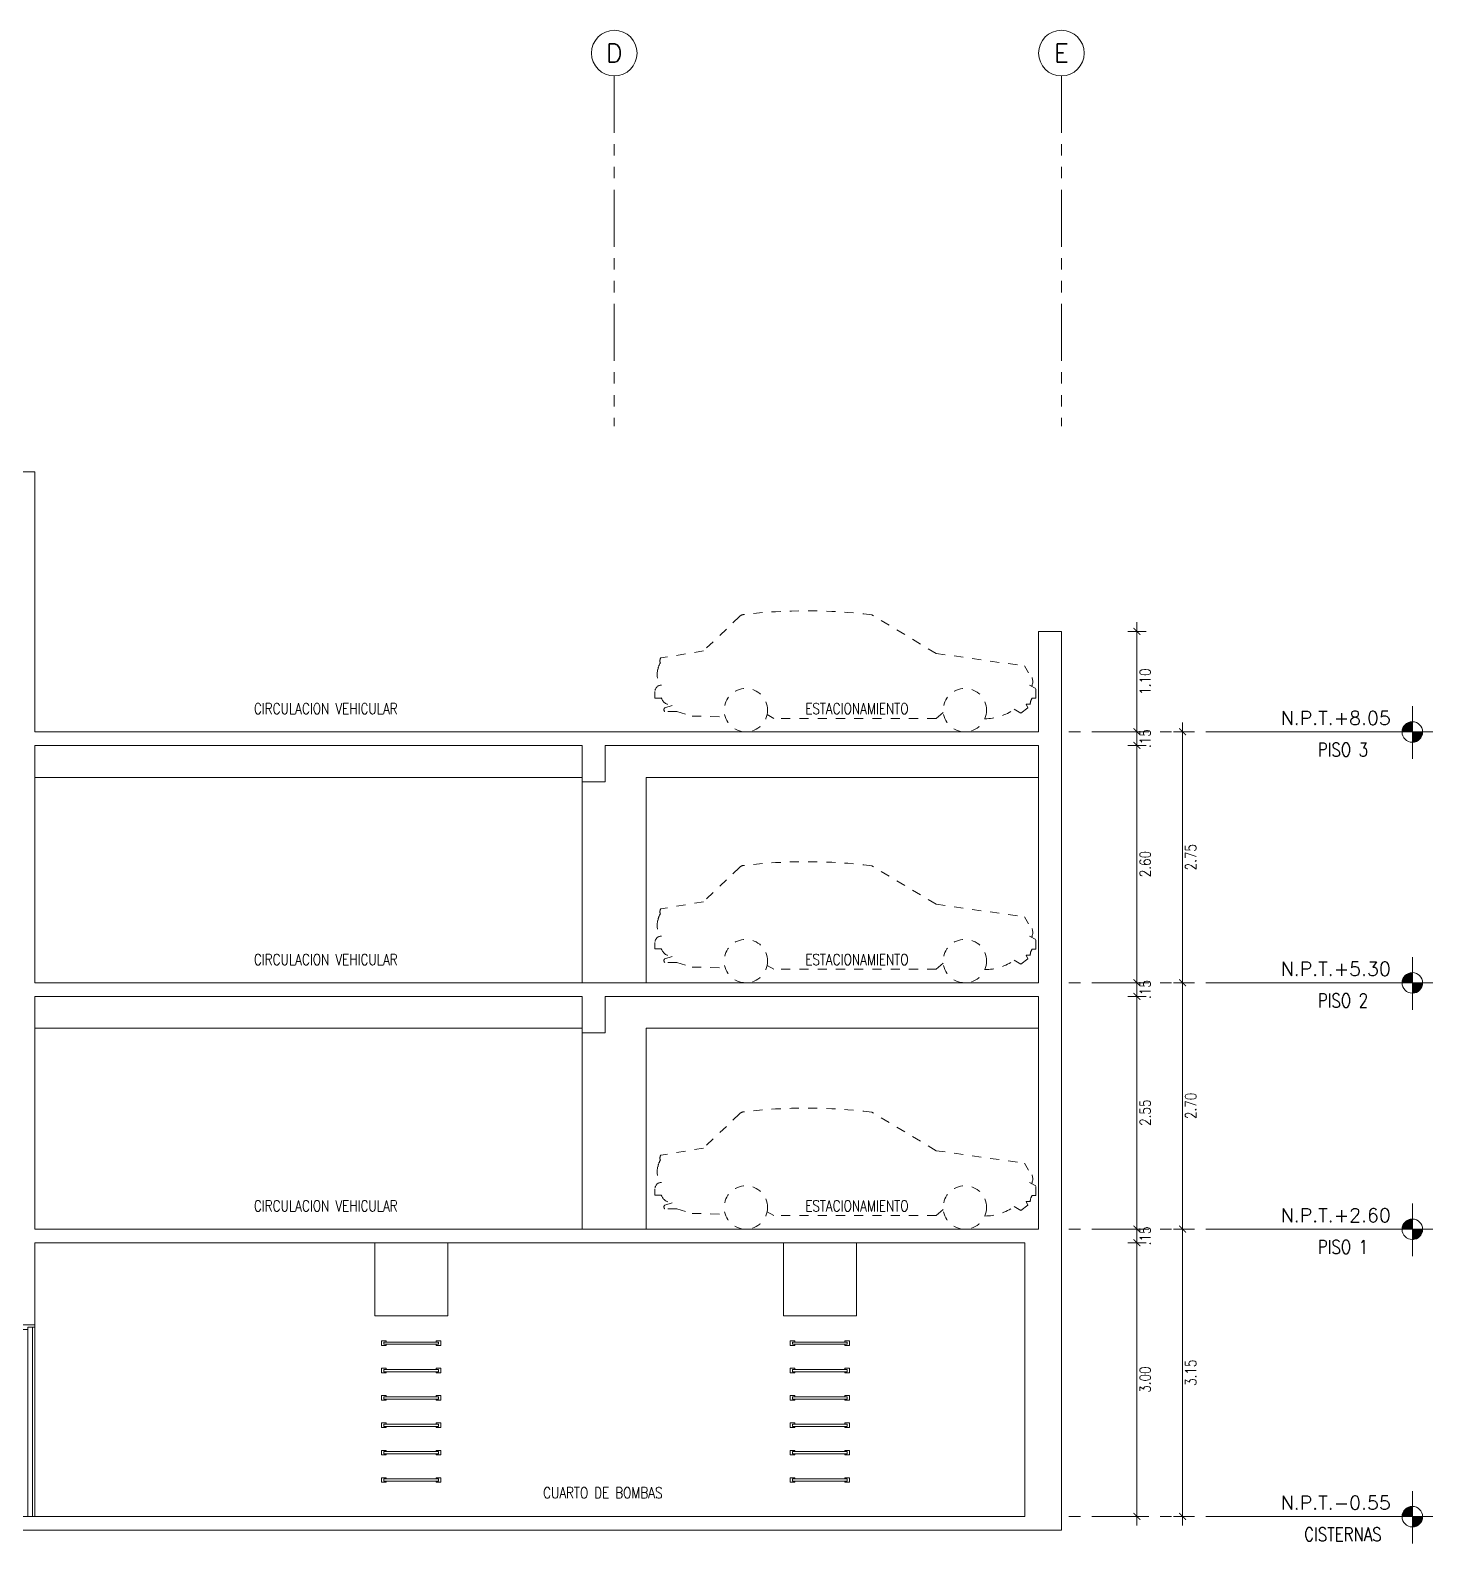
# Model space of a CAD drawing. Header units: millimetres. Extents: x 2085 to 2829, y 1347 to 1643.
# Drawn here: x 2279.87 to 2295.24, y 1401.83 to 1418.41 of the extents above; entities that cross this region are included whole.
import ezdxf
from ezdxf.enums import TextEntityAlignment as Align

# ---------------------------------------------------------------- set-up
doc = ezdxf.new("R2010")
doc.units = ezdxf.units.MM
for name, pattern in [('HIDDEN2', [0.1875, 0.125, -0.0625]), ('PHANTOM', [2.5, 1.25, -0.25, 0.25, -0.25, 0.25, -0.25]), ('PHANTOM2', [1.25, 0.625, -0.125, 0.125, -0.125, 0.125, -0.125])]:
    doc.linetypes.add(name, pattern=pattern)
doc.layers.get('0').update_dxf_attribs({"color": 251, "lineweight": 9})
doc.layers.get('DEFPOINTS').update_dxf_attribs({"color": 251, "lineweight": 9})
for name, color, linetype, lineweight in [('A-02', 251, 'Continuous', 9), ('A-03', 251, 'Continuous', 9), ('A-06', 251, 'Continuous', 9), ('A-COTAS EXT', 251, 'Continuous', 9), ('A-EJES', 251, 'PHANTOM', 9), ('A-HATCH', 251, 'Continuous', 9), ('A-MURO BAJO', 251, 'Continuous', 9), ('A-MUROS', 251, 'Continuous', 9), ('A-NIVELES-NPT', 251, 'Continuous', 9), ('A-PROYECCIONES', 251, 'HIDDEN2', 9), ('A-TEXTO-AMBIENTES', 251, 'Continuous', 9)]:
    doc.layers.add(name, color=color, linetype=linetype, lineweight=lineweight)
doc.styles.add('R80', font='romans.shx', dxfattribs={"width": 0.8, "oblique": 15, "height": 0.1})
doc.styles.add('ROMANS', font='romans.shx', dxfattribs={"width": 0.8})
doc.styles.add('TXT_COTAS', font='romans.shx', dxfattribs={"width": 0.8})
doc.dimstyles.new('DLP-COTA 75', dxfattribs={"dimtxt": 0.11, "dimasz": 0.075, "dimexe": 0.1, "dimexo": 0.1, "dimgap": 0.03, "dimtad": 2, "dimzin": 4, "dimdsep": 46, "dimtxsty": 'TXT_COTAS', "dimblk": 'ARCHTICK', "dimcen": 0, "dimdle": 0.1, "dimclrd": 256, "dimclre": 256, "dimclrt": 2, "dimadec": 0, "dimazin": 0, "dimtfac": 1, "dimtix": 1, "dimtofl": 0, "dimtmove": 2, "dimatfit": 3, "dimfxl": 0.1, "dimfxlon": 1, "dimtolj": 1, "dimtzin": 0, "dimlwd": 9, "dimlwe": 9, "dimarcsym": 0})

# ---------------------------------------------------------------- blocks, each defined once
blk = doc.blocks.new('A$C69A92EB5')
at = {"layer": 'A-PROYECCIONES', "color": 252, "ltscale": 0.7}
for p, q in [((-1.245, 1.117), (-1.639, 0.74)), ((0.908, 0.712), (0.204, 1.134)), ((-1.639, 0.74), (-2.108, 0.662)), ((0.908, 0.712), (1.876, 0.575)), ((1.923, 0.5), (1.876, 0.575)), ((2.001, 0.328), (1.932, 0.363)), ((-2.172, 0.294), (-2.172, 0.223)), ((-2.102, 0.223), (-2.172, 0.223)), ((1.962, 0.221), (2.001, 0.221)), ((2.001, 0.221), (2.001, 0.328)), ((-1.982, 0.141), (-2.064, 0.116)), ((-1.932, 0.074), (-2.064, 0.074)), ((-1.932, 0.074), (-1.766, 0.025)), ((-1.766, 0.025), (-1.402, 0.016)), ((-0.868, 0), (-0.944, 0.041)), ((0.911, 0), (-0.868, 0)), ((0.911, 0), (0.987, 0.067)), ((1.766, 0.1), (1.839, 0.056)), ((1.839, 0.056), (1.913, 0.115)), ((1.913, 0.115), (1.895, 0.156)), ((1.942, 0.156), (1.895, 0.156))]:
    blk.add_line(p, q, dxfattribs=at)
for centre in [(-1.176, 0.09), (1.224, 0.09)]:
    blk.add_circle(centre, 0.238, dxfattribs=at)
for centre, radius, start, end in [((-0.512, -4.644), 5.823, 82.9344, 96.8241), ((-1.195, 1.068), 0.07, 96.8241, 135.38), ((-1.98, 0.481), 0.169, 160.2802, 223.6862), ((-2, 0.525), 0.139, 143.2856, 174.5745), ((-2.065, 0.631), 0.0529, 144.5797, 206.5352), ((1.843, 0.404), 0.125, 334.4822, 50.1738), ((-2.102, 0.294), 0.07, 90, 180), ((-1.982, 0.27), 0.129, 201.1239, 270), ((2.056, 0.156), 0.115, 145.5522, 179.8152), ((-2.047, 0.095), 0.0269, 129.8126, 230.1874), ((1.442, 0.555), 0.559, 270, 305.3582)]:
    blk.add_arc(centre, radius, start, end, dxfattribs=at)
blk = doc.blocks.new('_ArchTick')
at = {"color": 0, "linetype": 'ByBlock', "const_width": 0.15}
blk.add_lwpolyline([(-0.5, -0.5), (0.5, 0.5)], dxfattribs=at)
blk = doc.blocks.new('*D103')
at = {"layer": 'A-COTAS EXT', "lineweight": 9, "transparency": 16777216}
for p, q in [((2292.394, 1410.724), (2292.594, 1410.724)), ((2292.494, 1407.874), (2292.494, 1410.824)), ((2292.394, 1407.974), (2292.594, 1407.974))]:
    blk.add_line(p, q, dxfattribs=at)
at = {"layer": 'DEFPOINTS', "color": 0, "transparency": 16777216}
for p in [(2292.095, 1410.724), (2292.494, 1410.724), (2291.652, 1407.974)]:
    blk.add_point(p, dxfattribs=at)
at = {"layer": 'A-COTAS EXT', "lineweight": 9, "transparency": 16777216, "xscale": 0.075, "yscale": 0.075, "zscale": 0.075}
for p, rotation in [((2292.494, 1410.724), 90), ((2292.494, 1407.974), 270)]:
    blk.add_blockref('_ArchTick', p, dxfattribs=dict(at, rotation=rotation))
at = {"layer": 'A-COTAS EXT', "color": 2, "transparency": 16777216, "insert": (2292.584, 1409.349), "char_height": 0.12, "attachment_point": 5, "rotation": 90, "style": 'TXT_COTAS'}
blk.add_mtext('\\A1;2.75', dxfattribs=at)
blk = doc.blocks.new('*D104')
at = {"layer": 'A-COTAS EXT', "lineweight": 9, "transparency": 16777216}
for p, q in [((2291.894, 1410.574), (2292.094, 1410.574)), ((2291.994, 1407.874), (2291.994, 1410.674)), ((2291.894, 1407.974), (2292.094, 1407.974))]:
    blk.add_line(p, q, dxfattribs=at)
at = {"layer": 'DEFPOINTS', "color": 0, "transparency": 16777216}
for p in [(2291.652, 1410.574), (2291.994, 1410.574), (2291.652, 1407.974)]:
    blk.add_point(p, dxfattribs=at)
at = {"layer": 'A-COTAS EXT', "lineweight": 9, "transparency": 16777216, "xscale": 0.075, "yscale": 0.075, "zscale": 0.075}
for p, rotation in [((2291.994, 1410.574), 90), ((2291.994, 1407.974), 270)]:
    blk.add_blockref('_ArchTick', p, dxfattribs=dict(at, rotation=rotation))
at = {"layer": 'A-COTAS EXT', "color": 2, "transparency": 16777216, "insert": (2292.084, 1409.274), "char_height": 0.12, "attachment_point": 5, "rotation": 90, "style": 'TXT_COTAS'}
blk.add_mtext('\\A1;2.60', dxfattribs=at)
blk = doc.blocks.new('*D105')
at = {"layer": 'A-COTAS EXT', "lineweight": 9, "transparency": 16777216}
for p, q in [((2291.894, 1410.724), (2292.094, 1410.724)), ((2291.994, 1410.724), (2291.994, 1410.799)), ((2291.894, 1410.574), (2292.094, 1410.574)), ((2291.994, 1410.574), (2291.994, 1410.499))]:
    blk.add_line(p, q, dxfattribs=at)
at = {"layer": 'DEFPOINTS', "color": 0, "transparency": 16777216}
for p in [(2291.662, 1410.724), (2291.994, 1410.724), (2291.652, 1410.574)]:
    blk.add_point(p, dxfattribs=at)
at = {"layer": 'A-COTAS EXT', "lineweight": 9, "transparency": 16777216, "xscale": 0.075, "yscale": 0.075, "zscale": 0.075}
for p, rotation in [((2291.994, 1410.724), 270), ((2291.994, 1410.574), 90)]:
    blk.add_blockref('_ArchTick', p, dxfattribs=dict(at, rotation=rotation))
at = {"layer": 'A-COTAS EXT', "color": 2, "transparency": 16777216, "insert": (2292.084, 1410.649), "char_height": 0.12, "attachment_point": 5, "rotation": 90, "style": 'TXT_COTAS'}
blk.add_mtext('\\A1;.15', dxfattribs=at)
blk = doc.blocks.new('*D106')
at = {"layer": 'A-COTAS EXT', "lineweight": 9, "transparency": 16777216}
for p, q in [((2292.494, 1405.174), (2292.494, 1408.074)), ((2292.394, 1407.974), (2292.594, 1407.974)), ((2292.394, 1405.274), (2292.594, 1405.274))]:
    blk.add_line(p, q, dxfattribs=at)
at = {"layer": 'DEFPOINTS', "color": 0, "transparency": 16777216}
for p in [(2292.095, 1407.974), (2292.494, 1407.974), (2291.652, 1405.274)]:
    blk.add_point(p, dxfattribs=at)
at = {"layer": 'A-COTAS EXT', "lineweight": 9, "transparency": 16777216, "xscale": 0.075, "yscale": 0.075, "zscale": 0.075}
for p, rotation in [((2292.494, 1407.974), 90), ((2292.494, 1405.274), 270)]:
    blk.add_blockref('_ArchTick', p, dxfattribs=dict(at, rotation=rotation))
at = {"layer": 'A-COTAS EXT', "color": 2, "transparency": 16777216, "insert": (2292.584, 1406.624), "char_height": 0.12, "attachment_point": 5, "rotation": 90, "style": 'TXT_COTAS'}
blk.add_mtext('\\A1;2.70', dxfattribs=at)
blk = doc.blocks.new('*D107')
at = {"layer": 'A-COTAS EXT', "lineweight": 9, "transparency": 16777216}
for p, q in [((2291.994, 1405.174), (2291.994, 1407.924)), ((2291.894, 1407.824), (2292.094, 1407.824)), ((2291.894, 1405.274), (2292.094, 1405.274))]:
    blk.add_line(p, q, dxfattribs=at)
at = {"layer": 'DEFPOINTS', "color": 0, "transparency": 16777216}
for p in [(2291.652, 1407.824), (2291.994, 1407.824), (2291.652, 1405.274)]:
    blk.add_point(p, dxfattribs=at)
at = {"layer": 'A-COTAS EXT', "lineweight": 9, "transparency": 16777216, "xscale": 0.075, "yscale": 0.075, "zscale": 0.075}
for p, rotation in [((2291.994, 1407.824), 90), ((2291.994, 1405.274), 270)]:
    blk.add_blockref('_ArchTick', p, dxfattribs=dict(at, rotation=rotation))
at = {"layer": 'A-COTAS EXT', "color": 2, "transparency": 16777216, "insert": (2292.084, 1406.549), "char_height": 0.12, "attachment_point": 5, "rotation": 90, "style": 'TXT_COTAS'}
blk.add_mtext('\\A1;2.55', dxfattribs=at)
blk = doc.blocks.new('*D108')
at = {"layer": 'A-COTAS EXT', "lineweight": 9, "transparency": 16777216}
for p, q in [((2291.894, 1407.974), (2292.094, 1407.974)), ((2291.994, 1407.974), (2291.994, 1408.049)), ((2291.894, 1407.824), (2292.094, 1407.824)), ((2291.994, 1407.824), (2291.994, 1407.749))]:
    blk.add_line(p, q, dxfattribs=at)
at = {"layer": 'DEFPOINTS', "color": 0, "transparency": 16777216}
for p in [(2291.662, 1407.974), (2291.994, 1407.974), (2291.652, 1407.824)]:
    blk.add_point(p, dxfattribs=at)
at = {"layer": 'A-COTAS EXT', "lineweight": 9, "transparency": 16777216, "xscale": 0.075, "yscale": 0.075, "zscale": 0.075}
for p, rotation in [((2291.994, 1407.974), 270), ((2291.994, 1407.824), 90)]:
    blk.add_blockref('_ArchTick', p, dxfattribs=dict(at, rotation=rotation))
at = {"layer": 'A-COTAS EXT', "color": 2, "transparency": 16777216, "insert": (2292.084, 1407.899), "char_height": 0.12, "attachment_point": 5, "rotation": 90, "style": 'TXT_COTAS'}
blk.add_mtext('\\A1;.15', dxfattribs=at)
blk = doc.blocks.new('*D109')
at = {"layer": 'A-COTAS EXT', "lineweight": 9, "transparency": 16777216}
for p, q in [((2291.994, 1410.624), (2291.994, 1411.924)), ((2291.894, 1411.824), (2292.094, 1411.824)), ((2291.894, 1410.724), (2292.094, 1410.724))]:
    blk.add_line(p, q, dxfattribs=at)
at = {"layer": 'DEFPOINTS', "color": 0, "transparency": 16777216}
for p in [(2291.166, 1411.824, 0), (2291.994, 1411.824), (2291.652, 1410.724)]:
    blk.add_point(p, dxfattribs=at)
at = {"layer": 'A-COTAS EXT', "lineweight": 9, "transparency": 16777216, "xscale": 0.075, "yscale": 0.075, "zscale": 0.075}
for p, rotation in [((2291.994, 1411.824), 90), ((2291.994, 1410.724), 270)]:
    blk.add_blockref('_ArchTick', p, dxfattribs=dict(at, rotation=rotation))
at = {"layer": 'A-COTAS EXT', "color": 2, "transparency": 16777216, "insert": (2292.084, 1411.274), "char_height": 0.12, "attachment_point": 5, "rotation": 90, "style": 'TXT_COTAS'}
blk.add_mtext('\\A1;1.10', dxfattribs=at)
blk = doc.blocks.new('SIM NIVEL PLANTA')
at = {"linetype": 'Continuous'}
h = blk.add_hatch(dxfattribs=at)
h.set_pattern_fill('_USER', color=256, scale=0.099996, angle=45, style=0, pattern_type=0)
h.set_pattern_definition([(45, (35396.10581, 26516.4892), (-0.0707080889, 0.0707080889), [])])
h.paths.add_polyline_path([(-17.03, 0), (-15.53, 0, 0.409209), (-17.03, 1.47)])
h.paths.add_polyline_path([(-18.53, 0, 0.419236), (-17.03, -1.53), (-17.03, 0)])
for p, q in [((-17.03, -3.97), (-17.03, 3.72)), ((4.81, 0), (-20, 0))]:
    blk.add_line(p, q)
blk.add_circle((-17.03, -0.03), 1.5, dxfattribs=at)
at = {"style": 'R80'}
blk.add_attdef('N.P.T.+0.00', text='', height=2.03, dxfattribs=at).set_placement((-5.83, 2.01), align=Align.MIDDLE_CENTER)
blk = doc.blocks.new('*D128')
at = {"layer": 'A-COTAS EXT', "lineweight": 9, "transparency": 16777216}
for p, q in [((2291.894, 1405.274), (2292.094, 1405.274)), ((2291.994, 1405.274), (2291.994, 1405.349)), ((2291.894, 1405.124), (2292.094, 1405.124)), ((2291.994, 1405.124), (2291.994, 1405.049))]:
    blk.add_line(p, q, dxfattribs=at)
at = {"layer": 'DEFPOINTS', "color": 0, "transparency": 16777216}
for p in [(2291.652, 1405.274), (2291.166, 1405.124), (2291.994, 1405.124)]:
    blk.add_point(p, dxfattribs=at)
at = {"layer": 'A-COTAS EXT', "lineweight": 9, "transparency": 16777216, "xscale": 0.075, "yscale": 0.075, "zscale": 0.075}
for p, rotation in [((2291.994, 1405.274), 270), ((2291.994, 1405.124), 90)]:
    blk.add_blockref('_ArchTick', p, dxfattribs=dict(at, rotation=rotation))
at = {"layer": 'A-COTAS EXT', "color": 2, "transparency": 16777216, "insert": (2292.084, 1405.199), "char_height": 0.12, "attachment_point": 5, "rotation": 90, "style": 'TXT_COTAS'}
blk.add_mtext('\\A1;.15', dxfattribs=at)
blk = doc.blocks.new('*D129')
at = {"layer": 'A-COTAS EXT', "lineweight": 9, "transparency": 16777216}
for p, q in [((2291.894, 1405.124), (2292.094, 1405.124)), ((2291.994, 1405.224), (2291.994, 1402.024)), ((2291.894, 1402.124), (2292.094, 1402.124))]:
    blk.add_line(p, q, dxfattribs=at)
at = {"layer": 'DEFPOINTS', "color": 0, "transparency": 16777216}
for p in [(2291.166, 1405.124), (2291.166, 1402.124), (2291.994, 1402.124)]:
    blk.add_point(p, dxfattribs=at)
at = {"layer": 'A-COTAS EXT', "lineweight": 9, "transparency": 16777216, "xscale": 0.075, "yscale": 0.075, "zscale": 0.075}
for p, rotation in [((2291.994, 1405.124), 90), ((2291.994, 1402.124), 270)]:
    blk.add_blockref('_ArchTick', p, dxfattribs=dict(at, rotation=rotation))
at = {"layer": 'A-COTAS EXT', "color": 2, "transparency": 16777216, "insert": (2292.084, 1403.624), "char_height": 0.12, "attachment_point": 5, "rotation": 90, "style": 'TXT_COTAS'}
blk.add_mtext('\\A1;3.00', dxfattribs=at)
blk = doc.blocks.new('*D130')
at = {"layer": 'A-COTAS EXT', "lineweight": 9, "transparency": 16777216}
for p, q in [((2292.394, 1405.274), (2292.594, 1405.274)), ((2292.494, 1405.374), (2292.494, 1402.024)), ((2292.394, 1402.124), (2292.594, 1402.124))]:
    blk.add_line(p, q, dxfattribs=at)
at = {"layer": 'DEFPOINTS', "color": 0, "transparency": 16777216}
for p in [(2291.652, 1405.274), (2291.166, 1402.124), (2292.494, 1402.124)]:
    blk.add_point(p, dxfattribs=at)
at = {"layer": 'A-COTAS EXT', "lineweight": 9, "transparency": 16777216, "xscale": 0.075, "yscale": 0.075, "zscale": 0.075}
for p, rotation in [((2292.494, 1405.274), 90), ((2292.494, 1402.124), 270)]:
    blk.add_blockref('_ArchTick', p, dxfattribs=dict(at, rotation=rotation))
at = {"layer": 'A-COTAS EXT', "color": 2, "transparency": 16777216, "insert": (2292.584, 1403.699), "char_height": 0.12, "attachment_point": 5, "rotation": 90, "style": 'TXT_COTAS'}
blk.add_mtext('\\A1;3.15', dxfattribs=at)
blk = doc.blocks.new('PV_C')
at = {"layer": 'A-03'}
blk.add_lwpolyline([(-0.15, 0), (0, 0), (0, 2.1), (-0.15, 2.1)], close=True, dxfattribs=at)
at = {"layer": 'A-06'}
for points in [[(0, 2.1), (-0.15, 2.1), (-0.15, 2.05), (-0.075, 2.05), (-0.075, 2.075), (0, 2.075)], [(-0.025, 0), (-0.075, 0), (-0.075, 2.075), (-0.025, 2.075)]]:
    blk.add_lwpolyline(points, close=True, dxfattribs=at)
blk = doc.blocks.new('*U86')
at = {"layer": 'A-03', "lineweight": 9}
for points in [[(-0.275, 0.012), (-0.275, 0.025), (-0.325, 0.025), (-0.325, -0.025), (-0.275, -0.025), (-0.275, -0.013)], [(0.275, 0.012), (0.275, 0.025), (0.325, 0.025), (0.325, -0.025), (0.275, -0.025), (0.275, -0.013)]]:
    blk.add_lwpolyline(points, dxfattribs=at)
blk.add_lwpolyline([(-0.3, 0.012), (-0.3, -0.013), (0.3, -0.013), (0.3, 0.012)], close=True, dxfattribs=at)
blk = doc.blocks.new('*U87')
at = {"layer": 'A-03', "color": 0, "linetype": 'ByBlock', "lineweight": -2, "transparency": 16777216}
for p in [(0, 0), (0, -0.3), (0, -0.6), (0, -0.9), (0, -1.2), (0, -1.5)]:
    blk.add_blockref('*U86', p, dxfattribs=at)
blk = doc.blocks.new('*U88')
at = {"layer": 'A-03', "lineweight": 9}
for points in [[(-0.275, 0.012), (-0.275, 0.025), (-0.325, 0.025), (-0.325, -0.025), (-0.275, -0.025), (-0.275, -0.013)], [(0.275, 0.012), (0.275, 0.025), (0.325, 0.025), (0.325, -0.025), (0.275, -0.025), (0.275, -0.013)]]:
    blk.add_lwpolyline(points, dxfattribs=at)
blk.add_lwpolyline([(-0.3, 0.012), (-0.3, -0.013), (0.3, -0.013), (0.3, 0.012)], close=True, dxfattribs=at)
blk = doc.blocks.new('*U89')
at = {"layer": 'A-03', "color": 0, "linetype": 'ByBlock', "lineweight": -2, "transparency": 16777216}
for p in [(0, 0), (0, -0.3), (0, -0.6), (0, -0.9), (0, -1.2), (0, -1.5)]:
    blk.add_blockref('*U88', p, dxfattribs=at)

msp = doc.modelspace()

# ---------------------------------------------------------------- linework, layer by layer
at = {"layer": 'A-03', "lineweight": 9}
for points in [[(2283.641, 1404.324), (2284.441, 1404.324), (2284.441, 1405.124), (2283.641, 1405.124)], [(2288.119, 1404.324), (2288.919, 1404.324), (2288.919, 1405.124), (2288.119, 1405.124)]]:
    msp.add_lwpolyline(points, close=True, dxfattribs=at)
at = {"layer": 'A-EJES', "ltscale": 0.5}
for p, q in [((2293.374, 1410.724), (2291.135, 1410.724)), ((2293.374, 1407.974), (2291.135, 1407.974)), ((2293.374, 1405.274), (2291.135, 1405.274)), ((2293.374, 1402.124), (2291.135, 1402.124))]:
    msp.add_line(p, q, dxfattribs=at)
at = {"layer": 'A-EJES', "linetype": 'PHANTOM2'}
for points in [[(2286.266, 1417.915), (2286.266, 1414.074)], [(2291.166, 1417.915), (2291.166, 1414.074)]]:
    msp.add_lwpolyline(points, dxfattribs=at)
at = {"layer": 'A-EJES', "linetype": 'Continuous'}
for centre in [(2286.266, 1418.162, 0), (2291.166, 1418.162, 0)]:
    msp.add_circle(centre, 0.25, dxfattribs=at)
at = {"layer": 'A-MURO BAJO'}
for p, q in [((2279.916, 1410.224), (2285.916, 1410.224)), ((2286.616, 1410.224), (2286.616, 1407.974)), ((2286.616, 1410.224), (2290.916, 1410.224)), ((2285.916, 1410.174), (2285.916, 1407.974)), ((2279.916, 1407.474), (2285.916, 1407.474)), ((2285.916, 1407.424), (2285.916, 1405.274)), ((2286.616, 1407.474), (2290.916, 1407.474)), ((2286.616, 1407.474), (2286.616, 1405.274))]:
    msp.add_line(p, q, dxfattribs=at)
at = {"layer": 'A-MUROS'}
for p, q in [((2279.766, 1413.574), (2279.916, 1413.574)), ((2279.916, 1413.574), (2279.916, 1410.724)), ((2290.916, 1411.824), (2291.166, 1411.824)), ((2290.916, 1410.724), (2290.916, 1411.824)), ((2291.166, 1401.974), (2291.166, 1411.824)), ((2279.916, 1410.724), (2290.916, 1410.724)), ((2279.916, 1410.574), (2279.916, 1407.974)), ((2279.916, 1410.574), (2285.916, 1410.574)), ((2286.166, 1410.574), (2290.916, 1410.574)), ((2290.916, 1407.974), (2290.916, 1410.574)), ((2279.916, 1407.974), (2290.916, 1407.974)), ((2279.916, 1407.824), (2279.916, 1405.274)), ((2279.916, 1407.824), (2285.916, 1407.824)), ((2286.166, 1407.824), (2290.916, 1407.824)), ((2290.916, 1405.274), (2290.916, 1407.824)), ((2279.916, 1405.274), (2290.916, 1405.274)), ((2277.566, 1401.974), (2291.166, 1401.974))]:
    msp.add_line(p, q, dxfattribs=at)
at = {"layer": 'A-MUROS', "color": 251}
for points in [[(2285.916, 1410.574), (2285.916, 1410.174), (2286.166, 1410.174), (2286.166, 1410.574)], [(2285.916, 1407.824), (2285.916, 1407.424), (2286.166, 1407.424), (2286.166, 1407.824)], [(2279.766, 1405.124), (2277.716, 1405.124), (2277.716, 1402.124), (2290.766, 1402.124), (2290.766, 1405.124), (2279.916, 1405.124), (2279.916, 1404.224), (2279.766, 1404.224), (2279.766, 1405.124)]]:
    msp.add_lwpolyline(points, dxfattribs=at)

# ---------------------------------------------------------------- block references
at = {"layer": 'A-02'}
msp.add_blockref('PV_C', (2279.916, 1402.124), dxfattribs=at)
at = {"layer": 'A-03', "lineweight": 9}
for name, p in [('*U87', (2284.041, 1404.024)), ('*U89', (2288.519, 1404.024))]:
    msp.add_blockref(name, p, dxfattribs=at)
at = {"layer": 'A-HATCH'}
for p in [(2288.884, 1410.871, 0), (2288.884, 1408.121, 0), (2288.884, 1405.421, 0)]:
    msp.add_blockref('A$C69A92EB5', p, dxfattribs=at)
at = {"layer": 'A-NIVELES-NPT'}
ref = msp.add_blockref('SIM NIVEL PLANTA', (2293.735, 1410.724), dxfattribs=dict(at, xscale=-0.075, yscale=0.075, zscale=0.075))
ref.add_attrib('N.P.T.+0.00', 'N.P.T.+8.05', dxfattribs={"layer": '0', "height": 0.15225, "style": 'R80'}).set_placement((2294.172, 1410.875), align=Align.MIDDLE_CENTER)
ref = msp.add_blockref('SIM NIVEL PLANTA', (2293.735, 1407.974), dxfattribs=dict(at, xscale=-0.075, yscale=0.075, zscale=0.075))
ref.add_attrib('N.P.T.+0.00', 'N.P.T.+5.30', dxfattribs={"layer": '0', "height": 0.15225, "style": 'R80'}).set_placement((2294.172, 1408.125), align=Align.MIDDLE_CENTER)
ref = msp.add_blockref('SIM NIVEL PLANTA', (2293.735, 1405.274), dxfattribs=dict(at, xscale=-0.075, yscale=0.075, zscale=0.075))
ref.add_attrib('N.P.T.+0.00', 'N.P.T.+2.60', dxfattribs={"layer": '0', "height": 0.15225, "style": 'R80'}).set_placement((2294.172, 1405.425), align=Align.MIDDLE_CENTER)
ref = msp.add_blockref('SIM NIVEL PLANTA', (2293.735, 1402.124), dxfattribs=dict(at, xscale=-0.075, yscale=0.075, zscale=0.075))
ref.add_attrib('N.P.T.+0.00', 'N.P.T.-0.55', dxfattribs={"layer": '0', "height": 0.15225, "style": 'R80'}).set_placement((2294.172, 1402.275), align=Align.MIDDLE_CENTER)

# ---------------------------------------------------------------- texts
at = {"layer": 'A-EJES', "color": 1, "linetype": 'Continuous', "style": 'ROMANS'}
for s, p in [('D', (2286.266, 1418.162, 0)), ('E', (2291.166, 1418.162, 0))]:
    msp.add_text(s, height=0.2, dxfattribs=at).set_placement(p, align=Align.MIDDLE_CENTER)
at = {"layer": 'A-TEXTO-AMBIENTES', "style": 'ROMANS', "width": 0.8}
for s, p in [('CIRCULACION VEHICULAR', (2283.105, 1410.918)), ('ESTACIONAMIENTO', (2288.925, 1410.918)), ('CIRCULACION VEHICULAR', (2283.105, 1408.168)), ('ESTACIONAMIENTO', (2288.925, 1408.168)), ('CIRCULACION VEHICULAR', (2283.105, 1405.468)), ('ESTACIONAMIENTO', (2288.925, 1405.468)), ('CUARTO DE BOMBAS', (2286.141, 1402.324))]:
    msp.add_text(s, height=0.12, dxfattribs=at).set_placement(p, align=Align.CENTER)
at = {"layer": 'A-TEXTO-AMBIENTES', "char_height": 0.15, "width": 2.55621, "attachment_point": 5, "style": 'ROMANS'}
for s, insert in [('PISO 3', (2294.251, 1410.529, 0)), ('PISO 2', (2294.251, 1407.779, 0)), ('PISO 1', (2294.251, 1405.079, 0)), ('CISTERNAS', (2294.251, 1401.929, 0))]:
    msp.add_mtext(s, dxfattribs=dict(at, insert=insert))

# ---------------------------------------------------------------- dimensions: what is measured, and where the dimension line sits
at = {"layer": 'A-COTAS EXT'}
for base, p1, p2, picture, middle in [((2291.994, 1411.824, 0), (2291.652, 1410.724, 0), (2291.166, 1411.824, 0), '*D109', (2292.084, 1411.274, 0)), ((2292.494, 1410.724, 0), (2291.652, 1407.974, 0), (2292.095, 1410.724, 0), '*D103', (2292.584, 1409.349, 0)), ((2291.994, 1410.724, 0), (2291.652, 1410.574, 0), (2291.662, 1410.724, 0), '*D105', (2292.084, 1410.649, 0)), ((2291.994, 1410.574, 0), (2291.652, 1407.974, 0), (2291.652, 1410.574, 0), '*D104', (2292.084, 1409.274, 0)), ((2292.494, 1407.974), (2291.652, 1405.274), (2292.095, 1407.974), '*D106', (2292.584, 1406.624)), ((2291.994, 1407.974), (2291.652, 1407.824), (2291.662, 1407.974), '*D108', (2292.084, 1407.899)), ((2291.994, 1407.824), (2291.652, 1405.274), (2291.652, 1407.824), '*D107', (2292.084, 1406.549)), ((2292.494, 1402.124), (2291.652, 1405.274), (2291.166, 1402.124), '*D130', (2292.584, 1403.699)), ((2291.994, 1405.124), (2291.652, 1405.274), (2291.166, 1405.124), '*D128', (2292.084, 1405.199)), ((2291.994, 1402.124), (2291.166, 1405.124), (2291.166, 1402.124), '*D129', (2292.084, 1403.624))]:
    dim = msp.add_linear_dim(base=base, p1=p1, p2=p2, angle=90, dimstyle='DLP-COTA 75', override={"dimtxt": 0.12}, dxfattribs=at)
    dim.commit()
    dim.dimension.update_dxf_attribs({"geometry": picture, "text_midpoint": middle})

doc.saveas('drawing.dxf')
